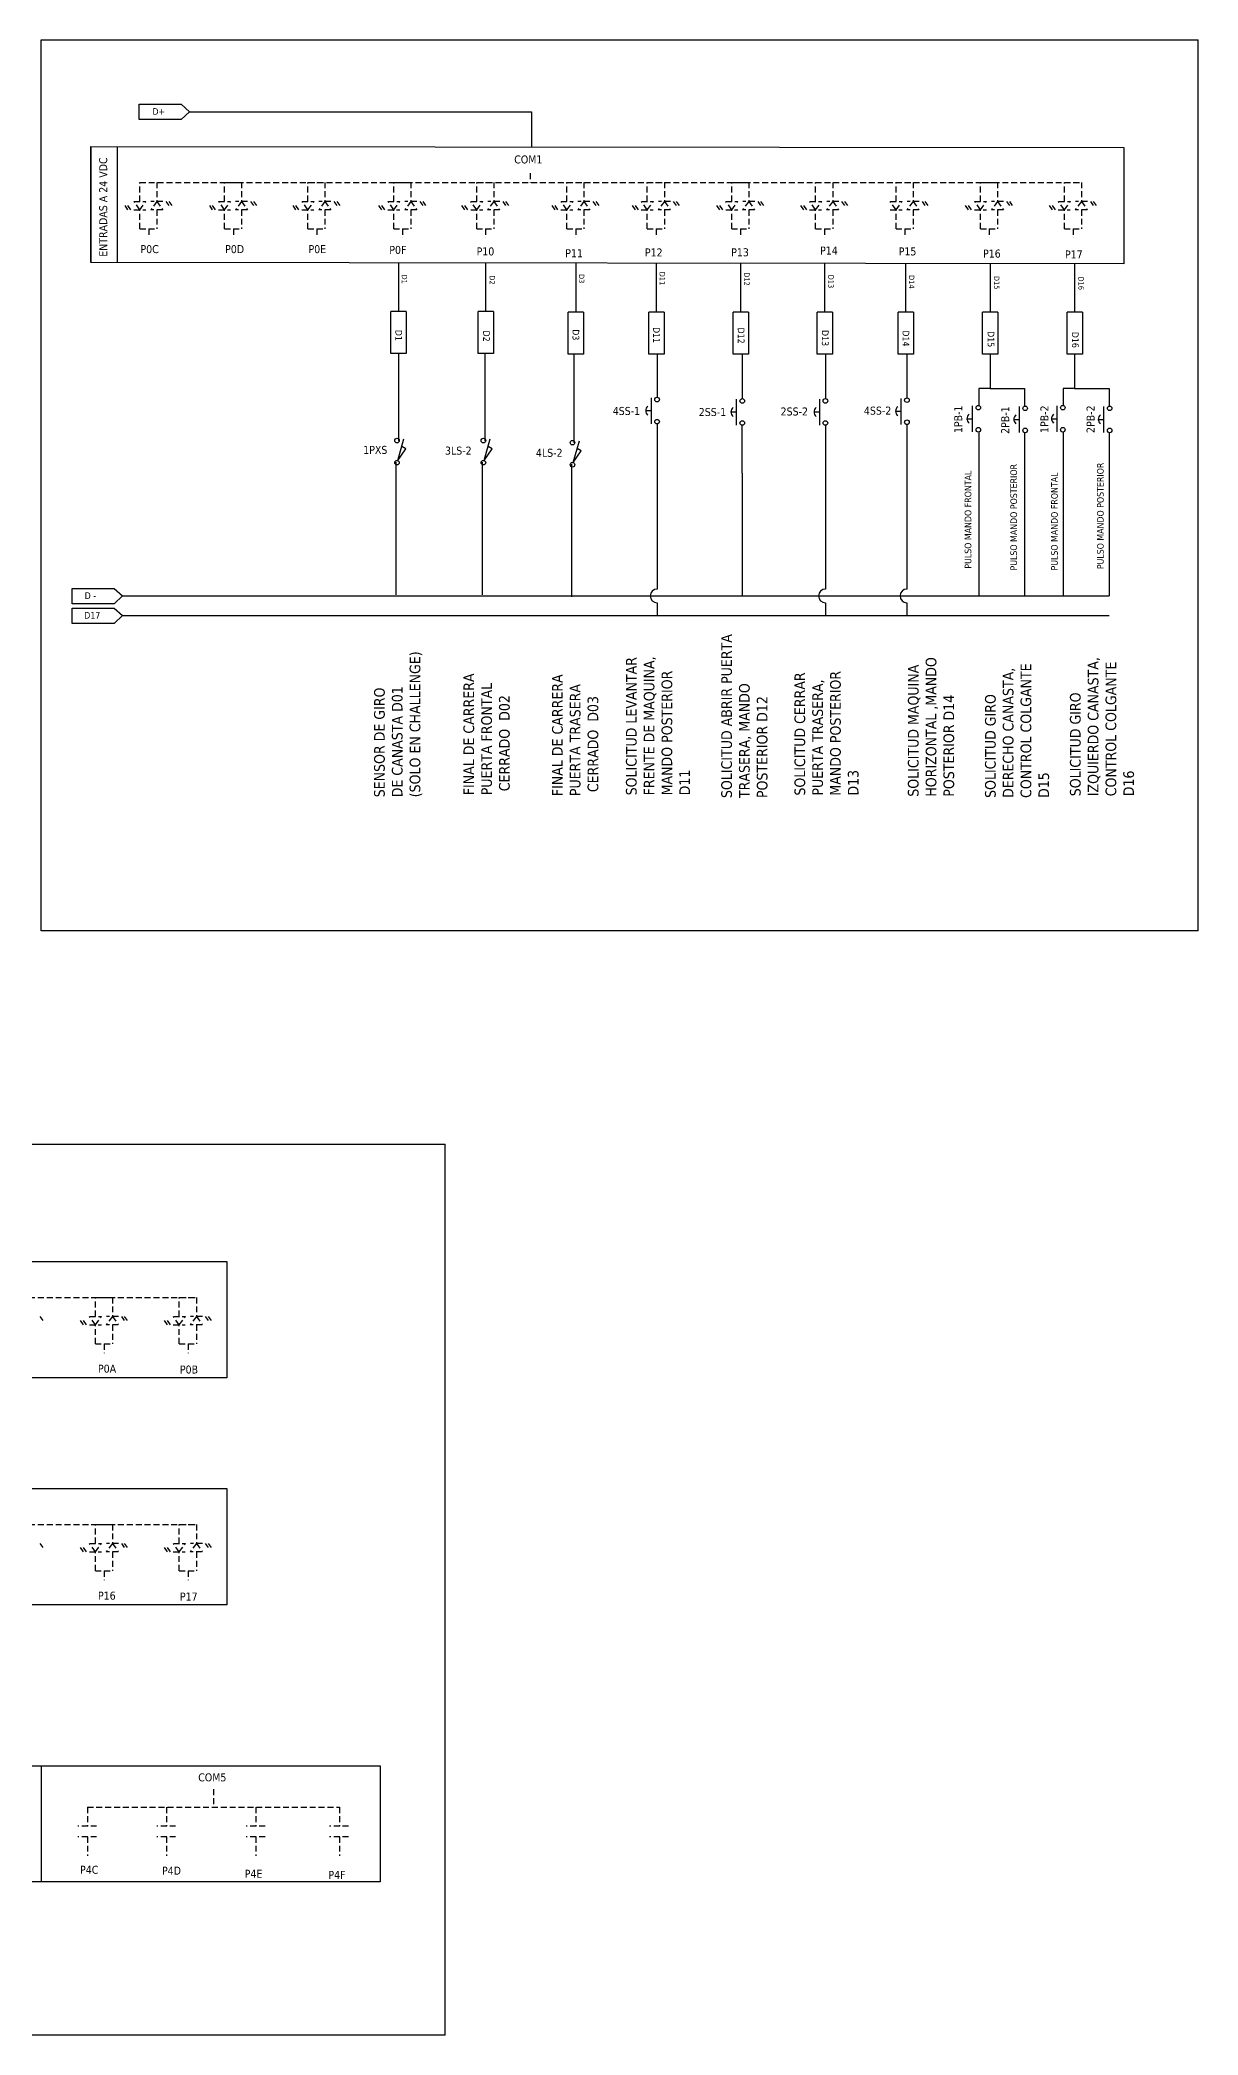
# Model space of a CAD drawing. Header units: millimetres. Extents: x 608 to 3138, y 804 to 1552.
# Drawn here: x 1607 to 2041, y 804 to 1552 of the extents above; entities that cross this region are included whole.
import ezdxf
from ezdxf.enums import TextEntityAlignment as Align

# ---------------------------------------------------------------- set-up
doc = ezdxf.new("R2010")
doc.units = ezdxf.units.MM
doc.linetypes.add('LÍNEAS_OCULTAS2', pattern=[4.7625, 3.175, -1.5875])
doc.layers.add('0 @ 1', color=7, linetype='Continuous')
doc.layers.add('Capa1', color=7, linetype='LÍNEAS_OCULTAS2')
doc.styles.add('Tahoma', font='tahoma.ttf')

# ---------------------------------------------------------------- blocks, each defined once
blk = doc.blocks.new('*U29')
at = {"linetype": 'Continuous'}
for p, q in [((-3.33, -0.27), (1.09, -3.3)), ((-3.33, -0.27), (4.76, -2.59)), ((1.09, -3.3), (1.94, -1.78))]:
    blk.add_line(p, q, dxfattribs=at)
for centre in [(-4.14, 0), (4.14, 0)]:
    blk.add_circle(centre, 0.859)
at = {"style": 'Tahoma'}
for tag, p in [('Descripción', (0, 6.67)), ('Diseñador de referencia', (0, 2.5))]:
    blk.add_attdef(tag, text='', height=1.5, dxfattribs=at).set_placement(p, align=Align.CENTER)
at = {"linetype": 'Continuous', "style": 'Tahoma', "flags": 8}
blk.add_attdef('Terminal 1', text='', height=1.5, dxfattribs=at).set_placement((-6.67, -0.84), align=Align.TOP_RIGHT)
blk.add_attdef('Terminal 2', text='', height=1.5, dxfattribs=at).set_placement((6.67, -0.84), align=Align.TOP_LEFT)
blk = doc.blocks.new('*U30')
for p, q in [((-4.93, 2.14), (4.8, 2.14)), ((0, 4.28), (0, 2.14))]:
    blk.add_line(p, q)
for centre in [(-4.14, 0), (4.14, 0)]:
    blk.add_circle(centre, 0.859)
blk.add_arc((0, 2.19), 2.08, 36.8699, 143.1301)
at = {"style": 'Tahoma'}
for tag, p in [('Descripción', (0, 9.17)), ('Diseñador de referencia', (0, 5))]:
    blk.add_attdef(tag, text='', height=1.5, dxfattribs=at).set_placement(p, align=Align.CENTER)
at = {"linetype": 'Continuous', "style": 'Tahoma', "flags": 8}
blk.add_attdef('Terminal 1', text='', height=1.5, dxfattribs=at).set_placement((-6.67, -0.84), align=Align.TOP_RIGHT)
blk.add_attdef('Terminal 2', text='', height=1.5, dxfattribs=at).set_placement((6.67, -0.84), align=Align.TOP_LEFT)

msp = doc.modelspace()

# ---------------------------------------------------------------- linework, layer by layer
for p, q in [((1607.223, 1217.78), (1607.223, 1551.78)), ((1607.223, 1551.78), (2041.019, 1551.78)), ((2041.019, 1217.78), (2041.019, 1551.78)), ((1644.017, 1527.678), (1659.787, 1527.678)), ((1644.017, 1521.914), (1644.017, 1527.678)), ((1659.787, 1527.678), (1662.91, 1524.87)), ((1659.787, 1521.914), (1644.017, 1521.914)), ((1662.91, 1524.87), (1659.787, 1521.914)), ((1662.91, 1524.87), (1791.096, 1524.87)), ((1791.096, 1524.87), (1791.096, 1511.836)), ((1625.931, 1511.836), (1625.931, 1468.268)), ((1635.797, 1511.836), (1635.797, 1468.268)), ((1741.203, 1468.262), (1741.203, 1449.915)), ((1773.876, 1468.255), (1773.876, 1449.909)), ((1807.696, 1468.086), (1807.696, 1449.74)), ((1837.838, 1468.06), (1837.838, 1449.714)), ((1869.485, 1468.053), (1869.485, 1449.707)), ((1900.947, 1468.047), (1900.947, 1449.707)), ((1931.367, 1468.04), (1931.367, 1449.707)), ((1963.036, 1468.034), (1963.036, 1449.688)), ((1994.705, 1468.027), (1994.705, 1449.681)), ((1738.395, 1434.146), (1738.395, 1449.915)), ((1744.159, 1449.915), (1738.395, 1449.915)), ((1744.159, 1449.915), (1744.159, 1434.146)), ((1771.069, 1434.139), (1771.069, 1449.909)), ((1776.832, 1449.909), (1771.069, 1449.909)), ((1776.832, 1449.909), (1776.832, 1434.139)), ((1804.889, 1433.97), (1804.889, 1449.74)), ((1810.652, 1449.74), (1804.889, 1449.74)), ((1810.652, 1449.74), (1810.652, 1433.97)), ((1835.031, 1433.944), (1835.031, 1449.714)), ((1840.794, 1449.714), (1835.031, 1449.714)), ((1840.794, 1449.714), (1840.794, 1433.944)), ((1866.677, 1433.937), (1866.677, 1449.707)), ((1872.441, 1449.707), (1866.677, 1449.707)), ((1872.441, 1449.707), (1872.441, 1433.937)), ((1903.903, 1449.707), (1898.14, 1449.707)), ((1898.14, 1433.931), (1898.14, 1449.701)), ((1903.903, 1449.701), (1903.903, 1433.931)), ((1934.316, 1449.707), (1928.552, 1449.707)), ((1928.56, 1433.925), (1928.56, 1449.694)), ((1934.323, 1449.694), (1934.323, 1433.925)), ((1960.229, 1433.918), (1960.229, 1449.688)), ((1965.992, 1449.688), (1960.229, 1449.688)), ((1965.992, 1449.688), (1965.992, 1433.918)), ((1991.898, 1433.912), (1991.898, 1449.681)), ((1997.662, 1449.681), (1991.898, 1449.681)), ((1997.662, 1449.681), (1997.662, 1433.912)), ((1744.159, 1434.146), (1738.395, 1434.146)), ((1741.22, 1434.146), (1741.22, 1401.472)), ((1776.832, 1434.139), (1771.069, 1434.139)), ((1773.614, 1434.139), (1773.614, 1401.455)), ((1810.652, 1433.97), (1804.889, 1433.97)), ((1807.009, 1433.97), (1807.009, 1400.689)), ((1840.794, 1433.944), (1835.031, 1433.944)), ((1838.18, 1433.944), (1838.18, 1417.773)), ((1872.441, 1433.937), (1866.677, 1433.937)), ((1870.121, 1433.937), (1870.121, 1417.266)), ((1903.903, 1433.931), (1898.14, 1433.931)), ((1901.294, 1433.931), (1901.294, 1417.269)), ((1934.323, 1433.925), (1928.56, 1433.925)), ((1931.858, 1433.925), (1931.858, 1417.569)), ((1965.992, 1433.918), (1960.229, 1433.918)), ((1963.036, 1433.918), (1963.036, 1421.034)), ((1997.662, 1433.912), (1991.898, 1433.912)), ((1994.717, 1433.912), (1994.717, 1421.034)), ((1963.036, 1421.034), (1958.795, 1421.034)), ((1958.795, 1421.034), (1958.795, 1414.732)), ((1963.036, 1421.034), (1975.97, 1421.034)), ((1975.97, 1421.034), (1975.97, 1414.484)), ((1994.717, 1421.034), (1990.475, 1421.034)), ((1990.475, 1421.034), (1990.475, 1414.732)), ((1994.717, 1421.034), (2007.65, 1421.034)), ((2007.65, 1421.034), (2007.65, 1414.484)), ((1838.18, 1407.773), (1838.18, 1345.89)), ((1870.121, 1389.324), (1870.121, 1407.267)), ((1901.294, 1407.269), (1901.294, 1345.89)), ((1931.858, 1407.569), (1931.858, 1345.89)), ((1958.795, 1404.769), (1958.795, 1343.295)), ((1975.97, 1404.536), (1975.97, 1343.295)), ((1990.475, 1404.769), (1990.475, 1343.295)), ((2007.65, 1404.536), (2007.65, 1343.295)), ((1740.27, 1393.465), (1740.27, 1343.713)), ((1772.664, 1393.448), (1772.664, 1343.696)), ((1806.059, 1392.682), (1806.059, 1342.93)), ((1870.121, 1389.324), (1870.121, 1343.547)), ((1618.876, 1346.102), (1634.646, 1346.102)), ((1618.876, 1340.339), (1618.876, 1346.102)), ((1634.646, 1340.339), (1618.876, 1340.339)), ((1634.646, 1346.102), (1637.769, 1343.295)), ((1637.769, 1343.295), (1634.646, 1340.339)), ((1637.769, 1343.295), (2007.65, 1343.295)), ((1838.18, 1340.7), (1838.18, 1335.958)), ((1901.294, 1340.7), (1901.294, 1335.958)), ((1931.858, 1340.7), (1931.858, 1335.958)), ((1618.876, 1338.766), (1634.646, 1338.766)), ((1618.876, 1333.002), (1618.876, 1338.766)), ((1634.646, 1333.002), (1618.876, 1333.002)), ((1634.646, 1338.766), (1637.769, 1335.958)), ((1637.769, 1335.958), (1634.646, 1333.002)), ((1637.769, 1335.958), (2007.65, 1335.958)), ((2041.019, 1217.78), (1607.223, 1217.78)), ((1198.955, 1137.703), (1758.698, 1137.703)), ((1758.698, 803.703), (1758.698, 1137.703)), ((1607.401, 861.148), (1607.401, 904.716)), ((1758.698, 803.703), (1198.955, 803.703))]:
    msp.add_line(p, q)
for points in [[(1625.931, 1511.836), (2013.116, 1511.441), (2013.116, 1467.873), (1625.931, 1468.268)], [(1291.875, 1093.76), (1676.89, 1093.76), (1676.89, 1050.192), (1291.875, 1050.192)], [(1291.875, 1008.638), (1676.89, 1008.638), (1676.89, 965.07), (1291.875, 965.07)], [(1220.156, 904.716), (1734.391, 904.716), (1734.391, 861.148), (1220.156, 861.148)]]:
    msp.add_lwpolyline(points, close=True)
for centre in [(1838.18, 1343.295), (1901.294, 1343.295), (1931.858, 1343.295)]:
    msp.add_arc(centre, 2.595, 90, 270)
at = {"layer": 'Capa1', "ltscale": 0.7}
for p, q in [((1644.255, 1491.253), (1644.255, 1498.353)), ((1644.255, 1498.353), (1650.653, 1498.353)), ((1644.255, 1498.353), (1997.27, 1498.353)), ((1650.653, 1498.353), (1650.653, 1491.253)), ((1675.998, 1491.253), (1675.998, 1498.353)), ((1675.998, 1498.353), (1682.396, 1498.353)), ((1682.396, 1498.353), (1682.396, 1491.253)), ((1707.257, 1491.253), (1707.257, 1498.353)), ((1707.257, 1498.353), (1713.655, 1498.353)), ((1713.655, 1498.353), (1713.655, 1491.253)), ((1739.449, 1491.253), (1739.449, 1498.353)), ((1739.449, 1498.353), (1745.847, 1498.353)), ((1745.847, 1498.353), (1745.847, 1491.253)), ((1770.55, 1491.253), (1770.55, 1498.353)), ((1770.55, 1498.353), (1776.948, 1498.353)), ((1776.948, 1498.353), (1776.948, 1491.253)), ((1790.659, 1501.799), (1790.659, 1498.353)), ((1804.37, 1491.253), (1804.37, 1498.353)), ((1804.37, 1498.353), (1810.768, 1498.353)), ((1810.768, 1498.353), (1810.768, 1491.253)), ((1834.512, 1491.253), (1834.512, 1498.353)), ((1834.512, 1498.353), (1840.91, 1498.353)), ((1840.91, 1498.353), (1840.91, 1491.253)), ((1866.158, 1491.253), (1866.158, 1498.353)), ((1866.158, 1498.353), (1872.556, 1498.353)), ((1872.556, 1498.353), (1872.556, 1491.253)), ((1897.621, 1491.253), (1897.621, 1498.353)), ((1897.621, 1498.353), (1904.019, 1498.353)), ((1904.019, 1498.353), (1904.019, 1491.253)), ((1927.763, 1491.253), (1927.763, 1498.353)), ((1927.763, 1498.353), (1934.161, 1498.353)), ((1934.161, 1498.353), (1934.161, 1491.253)), ((1959.409, 1491.253), (1959.409, 1498.353)), ((1959.409, 1498.353), (1965.807, 1498.353)), ((1965.807, 1498.353), (1965.807, 1491.253)), ((1990.872, 1491.253), (1990.872, 1498.353)), ((1990.872, 1498.353), (1997.27, 1498.353)), ((1997.27, 1498.353), (1997.27, 1491.253)), ((1639.801, 1488.062), (1638.7, 1489.657)), ((1640.901, 1488.062), (1639.801, 1489.657)), ((1642.055, 1491.253), (1646.552, 1491.253)), ((1644.255, 1488.062), (1642.055, 1491.253)), ((1644.255, 1488.062), (1646.552, 1491.253)), ((1650.653, 1491.253), (1648.356, 1488.062)), ((1652.907, 1491.253), (1648.409, 1491.253)), ((1650.653, 1491.253), (1652.854, 1488.062)), ((1654.007, 1491.253), (1655.108, 1489.657)), ((1655.108, 1491.253), (1656.208, 1489.657)), ((1671.544, 1488.062), (1670.443, 1489.657)), ((1672.644, 1488.062), (1671.544, 1489.657)), ((1673.797, 1491.253), (1678.295, 1491.253)), ((1675.998, 1488.062), (1673.797, 1491.253)), ((1675.998, 1488.062), (1678.295, 1491.253)), ((1682.396, 1491.253), (1680.099, 1488.062)), ((1684.65, 1491.253), (1680.152, 1491.253)), ((1682.396, 1491.253), (1684.597, 1488.062)), ((1685.75, 1491.253), (1686.85, 1489.657)), ((1686.85, 1491.253), (1687.951, 1489.657)), ((1702.803, 1488.062), (1701.703, 1489.657)), ((1703.903, 1488.062), (1702.803, 1489.657)), ((1705.057, 1491.253), (1709.554, 1491.253)), ((1707.257, 1488.062), (1705.057, 1491.253)), ((1707.257, 1488.062), (1709.554, 1491.253)), ((1713.655, 1491.253), (1711.358, 1488.062)), ((1715.909, 1491.253), (1711.412, 1491.253)), ((1713.655, 1491.253), (1715.856, 1488.062)), ((1717.009, 1491.253), (1718.11, 1489.657)), ((1718.11, 1491.253), (1719.21, 1489.657)), ((1734.995, 1488.062), (1733.895, 1489.657)), ((1736.095, 1488.062), (1734.995, 1489.657)), ((1737.249, 1491.253), (1741.746, 1491.253)), ((1739.449, 1488.062), (1737.249, 1491.253)), ((1739.449, 1488.062), (1741.746, 1491.253)), ((1745.847, 1491.253), (1743.55, 1488.062)), ((1748.101, 1491.253), (1743.603, 1491.253)), ((1745.847, 1491.253), (1748.048, 1488.062)), ((1749.201, 1491.253), (1750.302, 1489.657)), ((1750.302, 1491.253), (1751.402, 1489.657)), ((1766.095, 1488.062), (1764.995, 1489.657)), ((1767.196, 1488.062), (1766.095, 1489.657)), ((1768.349, 1491.253), (1772.847, 1491.253)), ((1770.55, 1488.062), (1768.349, 1491.253)), ((1770.55, 1488.062), (1772.847, 1491.253)), ((1776.948, 1491.253), (1774.651, 1488.062)), ((1779.202, 1491.253), (1774.704, 1491.253)), ((1776.948, 1491.253), (1779.148, 1488.062)), ((1780.302, 1491.253), (1781.402, 1489.657)), ((1781.402, 1491.253), (1782.503, 1489.657)), ((1799.916, 1488.062), (1798.815, 1489.657)), ((1801.016, 1488.062), (1799.916, 1489.657)), ((1802.169, 1491.253), (1806.667, 1491.253)), ((1804.37, 1488.062), (1802.169, 1491.253)), ((1804.37, 1488.062), (1806.667, 1491.253)), ((1810.768, 1491.253), (1808.471, 1488.062)), ((1813.022, 1491.253), (1808.524, 1491.253)), ((1810.768, 1491.253), (1812.969, 1488.062)), ((1814.122, 1491.253), (1815.222, 1489.657)), ((1815.222, 1491.253), (1816.323, 1489.657)), ((1830.058, 1488.062), (1828.957, 1489.657)), ((1831.158, 1488.062), (1830.058, 1489.657)), ((1832.311, 1491.253), (1836.809, 1491.253)), ((1834.512, 1488.062), (1832.311, 1491.253)), ((1834.512, 1488.062), (1836.809, 1491.253)), ((1840.91, 1491.253), (1838.613, 1488.062)), ((1843.164, 1491.253), (1838.666, 1491.253)), ((1840.91, 1491.253), (1843.111, 1488.062)), ((1844.264, 1491.253), (1845.364, 1489.657)), ((1845.364, 1491.253), (1846.465, 1489.657)), ((1861.704, 1488.062), (1860.604, 1489.657)), ((1862.804, 1488.062), (1861.704, 1489.657)), ((1863.958, 1491.253), (1868.455, 1491.253)), ((1866.158, 1488.062), (1863.958, 1491.253)), ((1866.158, 1488.062), (1868.455, 1491.253)), ((1872.556, 1491.253), (1870.259, 1488.062)), ((1874.81, 1491.253), (1870.313, 1491.253)), ((1872.556, 1491.253), (1874.757, 1488.062)), ((1875.911, 1491.253), (1877.011, 1489.657)), ((1877.011, 1491.253), (1878.111, 1489.657)), ((1893.166, 1488.062), (1892.066, 1489.657)), ((1894.267, 1488.062), (1893.166, 1489.657)), ((1895.42, 1491.253), (1899.918, 1491.253)), ((1897.621, 1488.062), (1895.42, 1491.253)), ((1897.621, 1488.062), (1899.918, 1491.253)), ((1904.019, 1491.253), (1901.722, 1488.062)), ((1906.273, 1491.253), (1901.775, 1491.253)), ((1904.019, 1491.253), (1906.219, 1488.062)), ((1907.373, 1491.253), (1908.473, 1489.657)), ((1908.473, 1491.253), (1909.574, 1489.657)), ((1925.562, 1491.253), (1930.06, 1491.253)), ((1927.763, 1488.062), (1925.562, 1491.253)), ((1927.763, 1488.062), (1930.06, 1491.253)), ((1934.161, 1491.253), (1931.864, 1488.062)), ((1936.415, 1491.253), (1931.917, 1491.253)), ((1934.161, 1491.253), (1936.362, 1488.062)), ((1937.515, 1491.253), (1938.615, 1489.657)), ((1938.615, 1491.253), (1939.716, 1489.657)), ((1954.955, 1488.062), (1953.855, 1489.657)), ((1956.055, 1488.062), (1954.955, 1489.657)), ((1957.209, 1491.253), (1961.706, 1491.253)), ((1959.409, 1488.062), (1957.209, 1491.253)), ((1959.409, 1488.062), (1961.706, 1491.253)), ((1965.807, 1491.253), (1963.51, 1488.062)), ((1968.061, 1491.253), (1963.564, 1491.253)), ((1965.807, 1491.253), (1968.008, 1488.062)), ((1969.161, 1491.253), (1970.262, 1489.657)), ((1970.262, 1491.253), (1971.362, 1489.657)), ((1986.417, 1488.062), (1985.317, 1489.657)), ((1987.518, 1488.062), (1986.417, 1489.657)), ((1988.671, 1491.253), (1993.169, 1491.253)), ((1990.872, 1488.062), (1988.671, 1491.253)), ((1990.872, 1488.062), (1993.169, 1491.253)), ((1997.27, 1491.253), (1994.973, 1488.062)), ((1999.524, 1491.253), (1995.026, 1491.253)), ((1997.27, 1491.253), (1999.47, 1488.062)), ((2000.624, 1491.253), (2001.724, 1489.657)), ((2001.724, 1491.253), (2002.824, 1489.657)), ((1642.001, 1488.062), (1646.499, 1488.062)), ((1644.255, 1480.962), (1644.255, 1488.062)), ((1652.854, 1488.062), (1648.356, 1488.062)), ((1652.854, 1488.062), (1648.356, 1488.062)), ((1650.653, 1488.062), (1650.653, 1480.962)), ((1673.744, 1488.062), (1678.242, 1488.062)), ((1675.998, 1480.962), (1675.998, 1488.062)), ((1684.597, 1488.062), (1680.099, 1488.062)), ((1684.597, 1488.062), (1680.099, 1488.062)), ((1682.396, 1488.062), (1682.396, 1480.962)), ((1705.004, 1488.062), (1709.501, 1488.062)), ((1707.257, 1480.962), (1707.257, 1488.062)), ((1715.856, 1488.062), (1711.358, 1488.062)), ((1715.856, 1488.062), (1711.358, 1488.062)), ((1713.655, 1488.062), (1713.655, 1480.962)), ((1737.195, 1488.062), (1741.693, 1488.062)), ((1739.449, 1480.962), (1739.449, 1488.062)), ((1748.048, 1488.062), (1743.55, 1488.062)), ((1748.048, 1488.062), (1743.55, 1488.062)), ((1745.847, 1488.062), (1745.847, 1480.962)), ((1768.296, 1488.062), (1772.794, 1488.062)), ((1770.55, 1480.962), (1770.55, 1488.062)), ((1779.148, 1488.062), (1774.651, 1488.062)), ((1779.148, 1488.062), (1774.651, 1488.062)), ((1776.948, 1488.062), (1776.948, 1480.962)), ((1802.116, 1488.062), (1806.614, 1488.062)), ((1804.37, 1480.962), (1804.37, 1488.062)), ((1812.969, 1488.062), (1808.471, 1488.062)), ((1812.969, 1488.062), (1808.471, 1488.062)), ((1810.768, 1488.062), (1810.768, 1480.962)), ((1832.258, 1488.062), (1836.756, 1488.062)), ((1834.512, 1480.962), (1834.512, 1488.062)), ((1843.111, 1488.062), (1838.613, 1488.062)), ((1843.111, 1488.062), (1838.613, 1488.062)), ((1840.91, 1488.062), (1840.91, 1480.962)), ((1863.905, 1488.062), (1868.402, 1488.062)), ((1866.158, 1480.962), (1866.158, 1488.062)), ((1874.757, 1488.062), (1870.259, 1488.062)), ((1874.757, 1488.062), (1870.259, 1488.062)), ((1872.556, 1488.062), (1872.556, 1480.962)), ((1895.367, 1488.062), (1899.865, 1488.062)), ((1897.621, 1480.962), (1897.621, 1488.062)), ((1906.219, 1488.062), (1901.722, 1488.062)), ((1906.219, 1488.062), (1901.722, 1488.062)), ((1904.019, 1488.062), (1904.019, 1480.962)), ((1925.509, 1488.062), (1930.007, 1488.062)), ((1927.763, 1480.962), (1927.763, 1488.062)), ((1936.362, 1488.062), (1931.864, 1488.062)), ((1936.362, 1488.062), (1931.864, 1488.062)), ((1934.161, 1488.062), (1934.161, 1480.962)), ((1957.156, 1488.062), (1961.653, 1488.062)), ((1959.409, 1480.962), (1959.409, 1488.062)), ((1968.008, 1488.062), (1963.51, 1488.062)), ((1968.008, 1488.062), (1963.51, 1488.062)), ((1965.807, 1488.062), (1965.807, 1480.962)), ((1988.618, 1488.062), (1993.116, 1488.062)), ((1990.872, 1480.962), (1990.872, 1488.062)), ((1999.47, 1488.062), (1994.973, 1488.062)), ((1999.47, 1488.062), (1994.973, 1488.062)), ((1997.27, 1488.062), (1997.27, 1480.962)), ((1644.255, 1480.962), (1650.653, 1480.962)), ((1644.255, 1480.962), (1650.653, 1480.962)), ((1647.581, 1480.962), (1647.581, 1477.516)), ((1675.998, 1480.962), (1682.396, 1480.962)), ((1675.998, 1480.962), (1682.396, 1480.962)), ((1679.324, 1480.962), (1679.324, 1477.516)), ((1707.257, 1480.962), (1713.655, 1480.962)), ((1707.257, 1480.962), (1713.655, 1480.962)), ((1710.584, 1480.962), (1710.584, 1477.516)), ((1739.449, 1480.962), (1745.847, 1480.962)), ((1739.449, 1480.962), (1745.847, 1480.962)), ((1742.775, 1480.962), (1742.775, 1477.516)), ((1770.55, 1480.962), (1776.948, 1480.962)), ((1770.55, 1480.962), (1776.948, 1480.962)), ((1773.876, 1480.962), (1773.876, 1477.516)), ((1804.37, 1480.962), (1810.768, 1480.962)), ((1804.37, 1480.962), (1810.768, 1480.962)), ((1807.696, 1480.962), (1807.696, 1477.516)), ((1834.512, 1480.962), (1840.91, 1480.962)), ((1834.512, 1480.962), (1840.91, 1480.962)), ((1837.838, 1480.962), (1837.838, 1477.516)), ((1866.158, 1480.962), (1872.556, 1480.962)), ((1866.158, 1480.962), (1872.556, 1480.962)), ((1869.485, 1480.962), (1869.485, 1477.516)), ((1897.621, 1480.962), (1904.019, 1480.962)), ((1897.621, 1480.962), (1904.019, 1480.962)), ((1900.947, 1480.962), (1900.947, 1477.516)), ((1927.763, 1480.962), (1934.161, 1480.962)), ((1927.763, 1480.962), (1934.161, 1480.962)), ((1931.089, 1480.962), (1931.089, 1477.516)), ((1959.409, 1480.962), (1965.807, 1480.962)), ((1959.409, 1480.962), (1965.807, 1480.962)), ((1962.736, 1480.962), (1962.736, 1477.516)), ((1990.872, 1480.962), (1997.27, 1480.962)), ((1990.872, 1480.962), (1997.27, 1480.962)), ((1994.198, 1480.962), (1994.198, 1477.516)), ((1312.688, 1080.277), (1665.444, 1080.277)), ((1627.584, 1073.178), (1627.584, 1080.277)), ((1627.584, 1080.277), (1633.982, 1080.277)), ((1633.982, 1080.277), (1633.982, 1073.178)), ((1659.046, 1073.178), (1659.046, 1080.277)), ((1659.046, 1080.277), (1665.444, 1080.277)), ((1665.444, 1080.277), (1665.444, 1073.178)), ((1606.79, 1073.178), (1607.89, 1071.582)), ((1623.129, 1069.986), (1622.029, 1071.582)), ((1624.23, 1069.986), (1623.129, 1071.582)), ((1625.33, 1069.986), (1629.827, 1069.986)), ((1625.383, 1073.178), (1629.881, 1073.178)), ((1627.584, 1069.986), (1625.383, 1073.178)), ((1627.584, 1069.986), (1629.881, 1073.178)), ((1627.584, 1062.886), (1627.584, 1069.986)), ((1633.982, 1073.178), (1631.685, 1069.986)), ((1636.182, 1069.986), (1631.685, 1069.986)), ((1636.182, 1069.986), (1631.685, 1069.986)), ((1636.235, 1073.178), (1631.738, 1073.178)), ((1633.982, 1073.178), (1636.182, 1069.986)), ((1633.982, 1069.986), (1633.982, 1062.886)), ((1637.336, 1073.178), (1638.436, 1071.582)), ((1638.436, 1073.178), (1639.536, 1071.582)), ((1654.592, 1069.986), (1653.491, 1071.582)), ((1655.692, 1069.986), (1654.592, 1071.582)), ((1656.792, 1069.986), (1661.29, 1069.986)), ((1656.845, 1073.178), (1661.343, 1073.178)), ((1659.046, 1069.986), (1656.845, 1073.178)), ((1659.046, 1069.986), (1661.343, 1073.178)), ((1659.046, 1062.886), (1659.046, 1069.986)), ((1665.444, 1073.178), (1663.147, 1069.986)), ((1667.645, 1069.986), (1663.147, 1069.986)), ((1667.645, 1069.986), (1663.147, 1069.986)), ((1667.698, 1073.178), (1663.2, 1073.178)), ((1665.444, 1073.178), (1667.645, 1069.986)), ((1665.444, 1069.986), (1665.444, 1062.886)), ((1668.798, 1073.178), (1669.898, 1071.582)), ((1669.898, 1073.178), (1670.999, 1071.582)), ((1627.584, 1062.886), (1633.982, 1062.886)), ((1627.584, 1062.886), (1633.982, 1062.886)), ((1630.91, 1062.886), (1630.91, 1059.44)), ((1659.046, 1062.886), (1665.444, 1062.886)), ((1659.046, 1062.886), (1665.444, 1062.886)), ((1662.372, 1062.886), (1662.372, 1059.44)), ((1312.688, 995.155), (1665.444, 995.155)), ((1627.584, 988.056), (1627.584, 995.155)), ((1627.584, 995.155), (1633.982, 995.155)), ((1633.982, 995.155), (1633.982, 988.056)), ((1659.046, 988.056), (1659.046, 995.155)), ((1659.046, 995.155), (1665.444, 995.155)), ((1665.444, 995.155), (1665.444, 988.056)), ((1606.79, 988.056), (1607.89, 986.46)), ((1625.383, 988.056), (1629.881, 988.056)), ((1627.584, 984.864), (1625.383, 988.056)), ((1627.584, 984.864), (1629.881, 988.056)), ((1633.982, 988.056), (1631.685, 984.864)), ((1636.235, 988.056), (1631.738, 988.056)), ((1633.982, 988.056), (1636.182, 984.864)), ((1637.336, 988.056), (1638.436, 986.46)), ((1638.436, 988.056), (1639.536, 986.46)), ((1656.845, 988.056), (1661.343, 988.056)), ((1659.046, 984.864), (1656.845, 988.056)), ((1659.046, 984.864), (1661.343, 988.056)), ((1665.444, 988.056), (1663.147, 984.864)), ((1667.698, 988.056), (1663.2, 988.056)), ((1665.444, 988.056), (1667.645, 984.864)), ((1668.798, 988.056), (1669.898, 986.46)), ((1669.898, 988.056), (1670.999, 986.46)), ((1623.129, 984.864), (1622.029, 986.46)), ((1624.23, 984.864), (1623.129, 986.46)), ((1625.33, 984.864), (1629.827, 984.864)), ((1627.584, 977.764), (1627.584, 984.864)), ((1636.182, 984.864), (1631.685, 984.864)), ((1636.182, 984.864), (1631.685, 984.864)), ((1633.982, 984.864), (1633.982, 977.764)), ((1654.592, 984.864), (1653.491, 986.46)), ((1655.692, 984.864), (1654.592, 986.46)), ((1656.792, 984.864), (1661.29, 984.864)), ((1659.046, 977.764), (1659.046, 984.864)), ((1667.645, 984.864), (1663.147, 984.864)), ((1667.645, 984.864), (1663.147, 984.864)), ((1665.444, 984.864), (1665.444, 977.764)), ((1627.584, 977.764), (1633.982, 977.764)), ((1627.584, 977.764), (1633.982, 977.764)), ((1630.91, 977.764), (1630.91, 974.318)), ((1659.046, 977.764), (1665.444, 977.764)), ((1659.046, 977.764), (1665.444, 977.764)), ((1662.372, 977.764), (1662.372, 974.318)), ((1671.832, 895.901), (1671.832, 889.101)), ((1624.605, 889.101), (1719.058, 889.101)), ((1624.605, 889.101), (1624.605, 882.001)), ((1654.233, 889.101), (1654.233, 882.001)), ((1687.745, 889.101), (1687.745, 882.001)), ((1719.058, 889.101), (1719.058, 882.001)), ((1628.058, 882.001), (1620.958, 882.001)), ((1628.058, 878.042), (1620.958, 878.042)), ((1624.605, 878.042), (1624.605, 870.942)), ((1624.605, 878.042), (1624.605, 870.942)), ((1657.686, 882.001), (1650.586, 882.001)), ((1657.686, 878.042), (1650.586, 878.042)), ((1654.233, 878.042), (1654.233, 870.942)), ((1654.233, 878.042), (1654.233, 870.942)), ((1691.197, 882.001), (1684.098, 882.001)), ((1691.197, 878.042), (1684.098, 878.042)), ((1687.745, 878.042), (1687.745, 870.942)), ((1687.745, 878.042), (1687.745, 870.942)), ((1722.511, 882.001), (1715.411, 882.001)), ((1722.511, 878.042), (1715.411, 878.042)), ((1719.058, 878.042), (1719.058, 870.942)), ((1719.058, 878.042), (1719.058, 870.942))]:
    msp.add_line(p, q, dxfattribs=at)

# ---------------------------------------------------------------- block references
at = {"layer": '0 @ 1', "rotation": 90}
for name, p in [('*U30', (1838.18, 1412.773)), ('*U30', (1870.121, 1412.267)), ('*U30', (1901.294, 1412.269)), ('*U30', (1931.858, 1412.569)), ('*U30', (1958.618, 1409.751)), ('*U30', (1976.178, 1409.51)), ('*U30', (1990.299, 1409.751)), ('*U30', (2007.859, 1409.51)), ('*U29', (1740.668, 1397.417)), ('*U29', (1773.062, 1397.401)), ('*U29', (1806.457, 1396.634))]:
    msp.add_blockref(name, p, dxfattribs=at)

# ---------------------------------------------------------------- texts
at = {"attachment_point": 1, "style": 'Tahoma'}
for s, insert, char_height, width in [('D+', (1648.989, 1526.187), 2.5, 17.38181), ('COM1', (1784.63, 1508.463), 3, 15.27778), ('P0C', (1644.49, 1474.839), 3, 15.27778), ('P0D', (1676.233, 1474.839), 3, 15.27778), ('P0E', (1707.492, 1474.839), 3, 15.27778), ('P0F', (1737.779, 1474.559), 3, 15.27778), ('P10', (1770.509, 1473.981), 3, 15.27778), ('P14', (1899.3, 1474.316), 3, 15.27778), ('P15', (1928.768, 1473.981), 3, 15.27778), ('P11', (1803.748, 1473.307), 3, 15.27778), ('P12', (1833.612, 1473.584), 3, 15.27778), ('P13', (1865.967, 1473.652), 3, 15.27778), ('P16', (1960.383, 1473.164), 3, 15.27778), ('P17', (1991.101, 1472.829), 3, 15.27778), ('4SS-1', (1821.551, 1414.162), 3, 15.27778), ('2SS-2', (1884.486, 1413.962), 3, 15.27778), ('4SS-2', (1915.722, 1414.28), 3, 15.27778), ('2SS-1', (1853.812, 1413.761), 3, 15.27778), ('1PXS', (1728.001, 1399.56), 3, 15.27778), ('3LS-2', (1758.655, 1399.282), 3, 15.27778), ('4LS-2', (1792.749, 1398.48), 3, 15.27778), ('D -', (1623.588, 1344.659), 2.5, 17.38181), ('D17', (1623.418, 1337.282), 2.5, 17.38181), ('P0A', (1628.558, 1055.088), 3, 15.27778), ('P0B', (1659.275, 1054.753), 3, 15.27778), ('P16', (1628.558, 969.966), 3, 15.27778), ('P17', (1659.275, 969.631), 3, 15.27778), ('COM5', (1666.149, 901.843), 3, 15.27778), ('P4C', (1621.84, 867.196), 3, 15.27778), ('P4D', (1652.557, 866.861), 3, 15.27778), ('P4E', (1683.564, 865.694), 3, 15.27778), ('P4F', (1714.935, 865.259), 3, 15.27778)]:
    msp.add_mtext(s, dxfattribs=dict(at, insert=insert, char_height=char_height, width=width))
for s, insert, char_height, width, rotation in [('ENTRADAS A 24 VDC', (1629.016, 1470.477), 3, 53.74005, 90), ('D1', (1744.476, 1463.796), 2, 15.27778, 270), ('D2', (1777.375, 1463.51), 2, 15.27778, 270), ('D3', (1810.894, 1463.997), 2, 15.27778, 270), ('D11', (1841.113, 1464.825), 2, 15.27778, 270), ('D12', (1872.862, 1464.637), 2, 15.27778, 270), ('D13', (1904.388, 1463.723), 2, 15.27778, 270), ('D14', (1934.64, 1463.575), 2, 15.27778, 270), ('D15', (1966.535, 1463.289), 2, 15.27778, 270), ('D16', (1998.145, 1463.055), 2, 15.27778, 270), ('D11', (1839.207, 1444.103), 2.5, 15.27778, 270), ('D1', (1742.569, 1443.074), 2.5, 15.27778, 270), ('D2', (1775.468, 1442.788), 2.5, 15.27778, 270), ('D3', (1808.988, 1443.275), 2.5, 15.27778, 270), ('D12', (1870.955, 1443.915), 2.5, 15.27778, 270), ('D13', (1902.482, 1443.001), 2.5, 15.27778, 270), ('D14', (1932.734, 1442.853), 2.5, 15.27778, 270), ('D15', (1964.629, 1442.567), 2.5, 15.27778, 270), ('D16', (1996.239, 1442.333), 2.5, 15.27778, 270), ('1PB-1', (1949.572, 1404.352), 3, 15.27778, 90), ('2PB-1', (1967.196, 1404.062), 3, 15.27778, 90), ('1PB-2', (1981.909, 1404.385), 3, 15.27778, 90), ('2PB-2', (1999.209, 1404.385), 3, 15.27778, 90), ('PULSO MANDO POSTERIOR', (1970.638, 1352.833), 2.5, 45.64479, 90), (' PULSO MANDO POSTERIOR', (2003.127, 1352.396), 2.5, 47.87124, 90), ('PULSO MANDO FRONTAL', (1953.499, 1353.518), 2.5, 43.69664, 90), ('PULSO MANDO FRONTAL', (1985.906, 1352.829), 2.5, 51.76754, 90), ('SOLICITUD ABRIR PUERTA TRASERA, MANDO POSTERIOR D12', (1862.23, 1267.517), 4, 64.69814, 90), ('SENSOR DE GIRO \\PDE CANASTA D01\\P(SOLO EN CHALLENGE)', (1732.074, 1267.799), 4, 84.44629, 90), ('SOLICITUD LEVANTAR FRENTE DE MAQUINA, MANDO POSTERIOR D11', (1826.515, 1268.528), 4, 54.93704, 90), ('SOLICITUD MAQUINA HORIZONTAL ,MANDO POSTERIOR D14', (1932.215, 1268.019), 4, 54.93704, 90), ('SOLICITUD GIRO DERECHO CANASTA, CONTROL COLGANTE D15', (1961.13, 1267.559), 4, 54.93704, 90), ('SOLICITUD GIRO IZQUIERDO CANASTA, CONTROL COLGANTE D16', (1992.979, 1268.192), 4, 54.93704, 90), ('FINAL DE CARRERA\\PPUERTA FRONTAL\\P CERRADO  D02', (1765.583, 1268.57), 4, 84.44629, 90), ('FINAL DE CARRERA\\PPUERTA TRASERA \\P CERRADO  D03', (1798.797, 1268.231), 4, 84.44629, 90), ('SOLICITUD CERRAR PUERTA TRASERA, MANDO POSTERIOR D13', (1889.697, 1268.433), 4, 54.93704, 90)]:
    msp.add_mtext(s, dxfattribs=dict(at, insert=insert, char_height=char_height, width=width, rotation=rotation))

doc.saveas('drawing.dxf')
